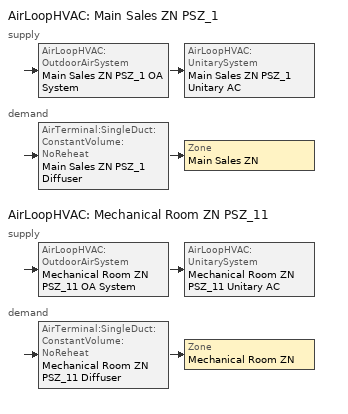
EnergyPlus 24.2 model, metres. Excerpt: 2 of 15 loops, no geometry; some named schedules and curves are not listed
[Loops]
AirLoopHVAC 'Main Sales ZN PSZ_1'
 supply: AirLoopHVAC:OutdoorAirSystem 'Main Sales ZN PSZ_1 OA System' > AirLoopHVAC:UnitarySystem 'Main Sales ZN PSZ_1 Unitary AC'
 demand: AirTerminal:SingleDuct:ConstantVolume:NoReheat 'Main Sales ZN PSZ_1 Diffuser' > Zone 'Main Sales ZN'
AirLoopHVAC 'Mechanical Room ZN PSZ_11'
 supply: AirLoopHVAC:OutdoorAirSystem 'Mechanical Room ZN PSZ_11 OA System' > AirLoopHVAC:UnitarySystem 'Mechanical Room ZN PSZ_11 Unitary AC'
 demand: AirTerminal:SingleDuct:ConstantVolume:NoReheat 'Mechanical Room ZN PSZ_11 Diffuser' > Zone 'Mechanical Room ZN'
[ZoneControl:Thermostat] Temperature Difference Between Cutout And Setpoint {deltaC}=0
Name | Zone or ZoneList | Control Type Schedule | Control 1
Main Sales ZN Thermostat | Main Sales ZN | Main Sales ZN Thermostat Schedule | SuperMarket Sales Thermostat 2
Mechanical Room ZN Thermostat | Mechanical Room ZN | Mechanical Room ZN Thermostat Schedule | SuperMarket Elec/MechRoom Thermostat 1
[ThermostatSetpoint:DualSetpoint] Heating Setpoint Temperature Schedule=SuperMarket HtgSetp; Cooling Setpoint Temperature Schedule=SuperMarket ClgSetp
SuperMarket Sales Thermostat 2; SuperMarket Elec/MechRoom Thermostat 1
[AirTerminal:SingleDuct:ConstantVolume:NoReheat] Availability Schedule=Always On Discrete; Maximum Air Flow Rate {m3/s}=AutoSize
Main Sales ZN PSZ_1 Diffuser; Mechanical Room ZN PSZ_11 Diffuser
[Zone equipment]
Main Sales ZN: Main Sales ZN PSZ_1 Diffuser
Mechanical Room ZN: Mechanical Room ZN PSZ_11 Diffuser
[Sizing:Zone] Zone Cooling Design Supply Air Temperature Input Method=SupplyAirTemperature; Zone Cooling Design Supply Air Temperature {C}=12.7778; Zone Cooling Design Supply Air Temperature Difference {deltaC}=11.11; Zone Heating Design Supply Air Temperature Input Method=SupplyAirTemperature; Zone Heating Design Supply Air Temperature {C}=50; Zone Heating Design Supply Air Temperature Difference {deltaC}=11.11; Zone Cooling Design Supply Air Humidity Ratio {kgWater/kgDryAir}=0.0085; Zone Heating Design Supply Air Humidity Ratio {kgWater/kgDryAir}=0.008; Cooling Design Air Flow Method=DesignDay; Cooling Design Air Flow Rate {m3/s}=0; Cooling Minimum Air Flow per Zone Floor Area {m3/s-m2}=0.000762; Cooling Minimum Air Flow {m3/s}=0; Cooling Minimum Air Flow Fraction=0; Heating Design Air Flow Method=DesignDay; Heating Design Air Flow Rate {m3/s}=0; Heating Maximum Air Flow per Zone Floor Area {m3/s-m2}=0.002032; Heating Maximum Air Flow {m3/s}=0.141576; Heating Maximum Air Flow Fraction=0.3; Account for Dedicated Outdoor Air System=No; Zone Load Sizing Method=Sensible Load Only No Latent Load; Zone Latent Cooling Design Supply Air Humidity Ratio Input Method=HumidityRatioDifference; Zone Cooling Design Supply Air Humidity Ratio Difference {kgWater/kgDryAir}=0.005; Zone Latent Heating Design Supply Air Humidity Ratio Input Method=HumidityRatioDifference; Zone Humidification Design Supply Air Humidity Ratio Difference {kgWater/kgDryAir}=0.005; Type of Space Sum to Use=Coincident
Name | Design Specification Outdoor Air Object
Main Sales ZN | Main Sales ZN DSOA Space List
Mechanical Room ZN | Mechanical Room ZN DSOA Space List
[Controller:MechanicalVentilation] Availability Schedule=Always On Discrete; Demand Controlled Ventilation=No; System Outdoor Air Method=ZoneSum
Name | Zone or ZoneList Name 1 | Design Specification Outdoor Air Object Name 1
Controller Mechanical Ventilation 1 | Main Sales ZN | SuperMarket Sales Ventilation
Controller Mechanical Ventilation 11 | Mechanical Room ZN | SuperMarket Elec/MechRoom Ventilation
[DesignSpecification:OutdoorAir] Outdoor Air Method=Sum; Outdoor Air Flow per Person {m3/s-person}=0; Outdoor Air Flow per Zone {m3/s}=0; Outdoor Air Flow Air Changes per Hour {1/hr}=0
Name | Outdoor Air Flow per Zone Floor Area {m3/s-m2}
SuperMarket Sales Ventilation | 0.001524
SuperMarket Elec/MechRoom Ventilation | 0
[DesignSpecification:OutdoorAir:SpaceList]
Name | Space Name 1 | Space Design Specification Outdoor Air Object Name 1
Main Sales ZN DSOA Space List | Main Sales | SuperMarket Sales Ventilation
Mechanical Room ZN DSOA Space List | Mechanical Room | SuperMarket Elec/MechRoom Ventilation
[AirLoopHVAC] Design Supply Air Flow Rate {m3/s}=AutoSize; Design Return Air Flow Fraction of Supply Air Flow=1
Main Sales ZN PSZ_1; Mechanical Room ZN PSZ_11
[Sizing:System] Type of Load to Size On=Sensible; Design Outdoor Air Flow Rate {m3/s}=Autosize; Central Heating Maximum System Air Flow Ratio=1; Preheat Design Temperature {C}=7.22222; Preheat Design Humidity Ratio {kgWater/kgDryAir}=0.008; Precool Design Temperature {C}=12.7778; Precool Design Humidity Ratio {kgWater/kgDryAir}=0.008; Central Cooling Design Supply Air Temperature {C}=12.7778; Central Heating Design Supply Air Temperature {C}=50; Type of Zone Sum to Use=Coincident; 100% Outdoor Air in Cooling=No; 100% Outdoor Air in Heating=No; Central Cooling Design Supply Air Humidity Ratio {kgWater/kgDryAir}=0.0085; Central Heating Design Supply Air Humidity Ratio {kgWater/kgDryAir}=0.008; Cooling Supply Air Flow Rate Method=DesignDay; Cooling Supply Air Flow Rate {m3/s}=0; Cooling Supply Air Flow Rate Per Floor Area {m3/s-m2}=0.00996765; Cooling Fraction of Autosized Cooling Supply Air Flow Rate=1; Cooling Supply Air Flow Rate Per Unit Cooling Capacity {m3/s-W}=3.94755e-05; Heating Supply Air Flow Rate Method=DesignDay; Heating Supply Air Flow Rate {m3/s}=0; Heating Supply Air Flow Rate Per Floor Area {m3/s-m2}=0.00996765; Heating Fraction of Autosized Heating Supply Air Flow Rate=1; Heating Fraction of Autosized Cooling Supply Air Flow Rate=1; Heating Supply Air Flow Rate Per Unit Heating Capacity {m3/s-W}=3.15882e-05; System Outdoor Air Method=ZoneSum; Zone Maximum Outdoor Air Fraction=1; Cooling Design Capacity Method=CoolingDesignCapacity; Cooling Design Capacity {W}=Autosize; Cooling Design Capacity Per Floor Area {W/m2}=234.7; Fraction of Autosized Cooling Design Capacity=1; Heating Design Capacity Method=HeatingDesignCapacity; Heating Design Capacity {W}=Autosize; Heating Design Capacity Per Floor Area {W/m2}=157; Fraction of Autosized Heating Design Capacity=1; Central Cooling Capacity Control Method=OnOff
Main Sales ZN PSZ_1; Mechanical Room ZN PSZ_11
[Controller:OutdoorAir] Minimum Outdoor Air Flow Rate {m3/s}=Autosize; Maximum Outdoor Air Flow Rate {m3/s}=Autosize; Economizer Control Type=NoEconomizer; Economizer Control Action Type=ModulateFlow; Economizer Maximum Limit Dry-Bulb Temperature {C}=28; Economizer Maximum Limit Enthalpy {J/kg}=64000; Lockout Type=LockoutWithCompressor; Minimum Limit Type=FixedMinimum; Minimum Outdoor Air Schedule=Always On Discrete; High Humidity Control=No; High Humidity Outdoor Air Flow Ratio=1; Control High Indoor Humidity Based on Outdoor Humidity Ratio=Yes; Heat Recovery Bypass Control Type=BypassWhenWithinEconomizerLimits; Economizer Operation Staging=InterlockedWithMechanicalCooling
Name | Mechanical Ventilation Controller
Main Sales ZN PSZ_1 OA System Controller | Controller Mechanical Ventilation 1
Mechanical Room ZN PSZ_11 OA System Controller | Controller Mechanical Ventilation 11
[SetpointManager:MixedAir] Control Variable=Temperature
Name | Setpoint Node or NodeList
Main Sales ZN PSZ_1 Mixed Air Node OS Default SPM | Main Sales ZN PSZ_1 Mixed Air Node
Mechanical Room ZN PSZ_11 Mixed Air Node OS Default SPM | Mechanical Room ZN PSZ_11 Mixed Air Node
[AirLoopHVAC:UnitarySystem] Control Type=Load; Dehumidification Control Type=None; Availability Schedule=SuperMarket HVACOperationSchd; Fan Placement=DrawThrough; Supply Air Fan Operating Mode Schedule=SuperMarket HVACOperationSchd; DX Heating Coil Sizing Ratio=1; Use DOAS DX Cooling Coil=No; Minimum Supply Air Temperature {C}=2; Latent Load Control=SensibleOnlyLoadControl; Cooling Supply Air Flow Rate Method=SupplyAirFlowRate; Cooling Supply Air Flow Rate {m3/s}=Autosize; Heating Supply Air Flow Rate Method=SupplyAirFlowRate; Heating Supply Air Flow Rate {m3/s}=Autosize; No Load Supply Air Flow Rate Method=None; No Load Supply Air Flow Rate Control Set To Low Speed=Yes; Maximum Supply Air Temperature {C}=80; Maximum Outdoor Dry-Bulb Temperature for Supplemental Heater Operation {C}=21; Ancillary On-Cycle Electric Power {W}=0; Ancillary Off-Cycle Electric Power {W}=0
Name | Controlling Zone or Thermostat Location | Supply Fan | Heating Coil | Cooling Coil | Supplemental Heating Coil
Main Sales ZN PSZ_1 Unitary AC | Main Sales ZN | Main Sales ZN PSZ_1 Fan | Main Sales ZN PSZ_1 Gas Htg Coil | Main Sales ZN PSZ_1 2spd DX AC Clg Coil 642kBtu/hr 9.3EER | Main Sales ZN PSZ_1 Electric Backup Htg Coil
Mechanical Room ZN PSZ_11 Unitary AC | Mechanical Room ZN | Mechanical Room ZN PSZ_11 Fan | Mechanical Room ZN PSZ_11 Gas Htg Coil | Mechanical Room ZN PSZ_11 2spd DX AC Clg Coil 10kBtu/hr 9.7SEER | Mechanical Room ZN PSZ_11 Electric Backup Htg Coil
[Fan:OnOff] Availability Schedule=Always On Discrete; Maximum Flow Rate {m3/s}=Autosize; Motor In Airstream Fraction=1
Name | Fan Total Efficiency | Pressure Rise {Pa} | Motor Efficiency | Fan Power Ratio Function of Speed Ratio Curve | Fan Efficiency Ratio Function of Speed Ratio Curve
Main Sales ZN PSZ_1 Fan | 0.5915 | 1018.77 | 0.91 | Fan On Off Power Curve | Fan On Off Efficiency Curve
Mechanical Room ZN PSZ_11 Fan | 0.53625 | 622.722 | 0.825 | Fan On Off Power Curve 10 | Fan On Off Efficiency Curve 10
[Coil:Heating:Fuel] Availability Schedule=Always On Discrete; Fuel Type=NaturalGas; Burner Efficiency=0.8; Nominal Capacity {W}=AutoSize; On Cycle Parasitic Electric Load {W}=0; Off Cycle Parasitic Fuel Load {W}=0
Main Sales ZN PSZ_1 Gas Htg Coil; Mechanical Room ZN PSZ_11 Gas Htg Coil
[Coil:Cooling:DX:TwoSpeed] Availability Schedule=Always On Discrete; High Speed Gross Rated Total Cooling Capacity {W}=Autosize; High Speed Rated Sensible Heat Ratio=Autosize; High Speed Rated Air Flow Rate {m3/s}=Autosize; High Speed Rated Evaporator Fan Power Per Volume Flow Rate 2017 {W/(m3/s)}=773.3; High Speed Rated Evaporator Fan Power Per Volume Flow Rate 2023 {W/(m3/s)}=934.4; Unit Internal Static Air Pressure {Pa}=773.3; Total Cooling Capacity Function of Temperature Curve=CoilClgDXQRatio_fTwbToadbSI; Total Cooling Capacity Function of Flow Fraction Curve=CoilClgDXSnglQRatio_fCFMRatio; Energy Input Ratio Function of Temperature Curve=CoilClgDXEIRRatio_fTwbToadbSI; Energy Input Ratio Function of Flow Fraction Curve=CoilClgDXSnglEIRRatio_fCFMRatio; Part Load Fraction Correlation Curve=CoilClgDXEIRRatio_fQFrac; Low Speed Gross Rated Total Cooling Capacity {W}=Autosize; Low Speed Gross Rated Sensible Heat Ratio=0.69; Low Speed Rated Air Flow Rate {m3/s}=Autosize; Low Speed Rated Evaporator Fan Power Per Volume Flow Rate 2017 {W/(m3/s)}=773.3; Low Speed Rated Evaporator Fan Power Per Volume Flow Rate 2023 {W/(m3/s)}=934.4; Low Speed Total Cooling Capacity Function of Temperature Curve=CoilClgDXQRatio_fTwbToadbSI; Low Speed Energy Input Ratio Function of Temperature Curve=CoilClgDXEIRRatio_fTwbToadbSI; Condenser Type=AirCooled; Minimum Outdoor Dry-Bulb Temperature for Compressor Operation {C}=-25; High Speed Evaporative Condenser Effectiveness=0; High Speed Evaporative Condenser Air Flow Rate {m3/s}=Autosize; High Speed Evaporative Condenser Pump Rated Power Consumption {W}=Autosize; Low Speed Evaporative Condenser Effectiveness=0; Low Speed Evaporative Condenser Air Flow Rate {m3/s}=Autosize; Low Speed Evaporative Condenser Pump Rated Power Consumption {W}=Autosize; Basin Heater Capacity {W/K}=10; Basin Heater Setpoint Temperature {C}=2
Name | High Speed Gross Rated Cooling COP {W/W} | Low Speed Gross Rated Cooling COP {W/W}
Main Sales ZN PSZ_1 2spd DX AC Clg Coil 642kBtu/hr 9.3EER | 3.23281 | 3.23281
Mechanical Room ZN PSZ_11 2spd DX AC Clg Coil 10kBtu/hr 9.7SEER | 3.14722 | 3.14722
[Coil:Heating:Electric] Availability Schedule=Always On Discrete; Efficiency=1; Nominal Capacity {W}=Autosize
Main Sales ZN PSZ_1 Electric Backup Htg Coil; Mechanical Room ZN PSZ_11 Electric Backup Htg Coil
[SetpointManager:SingleZone:Reheat] Control Variable=Temperature; Minimum Supply Air Temperature {C}=12.7778; Maximum Supply Air Temperature {C}=50
Name | Control Zone | Setpoint Node or NodeList
Main Sales ZN Setpoint Manager SZ Reheat | Main Sales ZN | Main Sales ZN PSZ_1 Supply Outlet Node
Mechanical Room ZN Setpoint Manager SZ Reheat | Mechanical Room ZN | Mechanical Room ZN PSZ_11 Supply Outlet Node
[Refrigeration:System] Minimum Condensing Temperature {C}=21; Refrigeration System Working Fluid Type=R449a; Suction Temperature Control Type=ConstantSuctionTemperature; Sum UA Suction Piping {W/K}=0; Suction Piping Zone=Main Sales ZN; Number of Compressor Stages=1; Intercooler Type=None; Shell-and-Coil Intercooler Effectiveness=0.8
Name | Refrigerated Case or Walkin or CaseAndWalkInList | Refrigeration Condenser | Compressor or CompressorList
Rack A | Rack A Case and Walkin List | Refrigeration Condenser Air Cooled 1 | Rack A Compressor List
Rack B | Rack B Case and Walkin List | Refrigeration Condenser Air Cooled 2 | Rack B Compressor List
Rack C | Rack C Case and Walkin List | Refrigeration Condenser Air Cooled 3 | Rack C Compressor List
Rack D | Rack D Case and Walkin List | Refrigeration Condenser Air Cooled 4 | Rack D Compressor List
[Refrigeration:Case] Availability Schedule=Always On Discrete; Zone=Main Sales ZN; Rated Ambient Temperature {C}=23.8889; Rated Ambient Relative Humidity {percent}=55; Rated Runtime Fraction=0.85; Case Lighting Schedule=Always On; Fraction of Lighting Energy to Case=0.5; Minimum Anti-Sweat Heater Power per Unit Length {W/m}=0; Humidity at Zero Anti-Sweat Heater Energy {percent}=0; Case Height {m}=1.5; Fraction of Anti-Sweat Heater Energy to Case=0.7; Under Case HVAC Return Air Fraction=0; Average Refrigerant Charge Inventory {kg/m}=0
Name | Rated Total Cooling Capacity per Unit Length {W/m} | Rated Latent Heat Ratio | Case Length {m} | Case Operating Temperature {C} | Latent Case Credit Curve Type | Latent Case Credit Curve | Standard Case Fan Power per Unit Length {W/m} | Operating Case Fan Power per Unit Length {W/m} | Standard Case Lighting Power per Unit Length {W/m} | Installed Case Lighting Power per Unit Length {W/m} | Case Anti-Sweat Heater Power per Unit Length {W/m} | Anti-Sweat Heater Control Type | Case Defrost Power per Unit Length {W/m} | Case Defrost Type | Case Defrost Schedule | Case Defrost Drip-Down Schedule | Defrost Energy Correction Curve Type | Defrost Energy Correction Curve | Case Credit Fraction Schedule | Design Evaporator Temperature or Brine Inlet Temperature {C}
Ice Cream Reach-Ins | 617.4 | 0.1 | 43.8 | -23.9 | DewpointMethod | Glass Door Latent Curve Case | 70.21 | 70.21 | 99.08 | 99.08 | 286.7 | Constant | 1221.5 | ElectricwithTemperatureTermination | Refrigeration Defrost Schedule 001 | Refrigeration Defrost DripDown Schedule 001 | DewpointMethod | Glass Door Defrost Curve | Refrigeration Case Credit Schedule | -27.4
Ice Cream Coffins | 695.2 | 0.2 | 2.4 | -26.1 | DewpointMethod | Coffin Latent Curve Case | 23.6 | 23.6 | 0 | 0 | 254.6 | Constant | 1430.4 | ElectricwithTemperatureTermination | Refrigeration Defrost Schedule 002 | Refrigeration Defrost DripDown Schedule 002 | DewpointMethod | Coffin Defrost Curve | Refrigeration Case Credit Schedule 1 | -30
Frozen Food Reach-Ins | 583.7 | 0.1 | 41.4 | -20 | DewpointMethod | Glass Door Latent Curve Case | 70.21 | 70.21 | 99.08 | 99.08 | 286.7 | Constant | 1221.5 | ElectricwithTemperatureTermination | Refrigeration Defrost Schedule 003 | Refrigeration Defrost Schedule 003 | DewpointMethod | Glass Door Defrost Curve | Refrigeration Case Credit Schedule 2 | -23.5
Deli Cases | 410 | 0 | 25.5 | -2.9 | DewpointMethod | Glass Door Latent Curve Case | 50.85 | 50.85 | 0 | 0 | 63.6 | Constant | 856.3 | ElectricwithTemperatureTermination | Refrigeration Defrost Schedule 004 | Refrigeration Defrost DripDown Schedule 004 | DewpointMethod | Glass Door Defrost Curve | Refrigeration Case Credit Schedule 3 | -6.4
Dairy Cases | 1382.28 | 0.3 | 7.29996 | 0.6 | CaseTemperatureMethod | Open Latent Curve Case | 42.98 | 42.98 | 72.51 | 72.51 | 0 | None | 0 | OffCycle | Refrigeration Defrost Dummy schedule | Refrigeration Defrost Dummy schedule | None |  | Refrigeration Case Credit Schedule 4 | -3.9
Dairy_Meat Cases | 1437.6 | 0.3 | 18.3002 | 0.6 | DewpointMethod | Open Latent Curve Case | 42.98 | 42.98 | 72.51 | 72.51 | 0 | None | 0 | OffCycle | Refrigeration Defrost Dummy schedule | Refrigeration Defrost Dummy schedule | None |  | Refrigeration Case Credit Schedule 5 | -3.9
Meat_Cases | 1437.6 | 0.3 | 18.3002 | 0.6 | DewpointMethod | Open Latent Curve Case | 42.98 | 42.98 | 72.51 | 72.51 | 0 | None | 0 | OffCycle | Refrigeration Defrost Dummy schedule | Refrigeration Defrost Dummy schedule | None |  | Refrigeration Case Credit Schedule 6 | -3.9
Service Meat Cases | 808 | 0.1 | 6.099048 | -2.9 | DewpointMethod | Glass Door Latent Curve Case | 31.82 | 31.82 | 71.52 | 71.52 | 63.6 | Constant | 0 | OffCycle | Refrigeration Defrost Dummy schedule | Refrigeration Defrost Dummy schedule | None |  | Refrigeration Case Credit Schedule 7 | -6.4
Beverage Cases | 1437.6 | 0.3 | 4.901184 | 0.6 | DewpointMethod | Open Latent Curve Case | 42.98 | 42.98 | 72.51 | 72.51 | 0 | None | 0 | OffCycle | Refrigeration Defrost Dummy schedule | Refrigeration Defrost Dummy schedule | None |  | Refrigeration Case Credit Schedule 8 | -3.9
Service Deli Cases | 808 | 0.1 | 13.4 | -2.9 | DewpointMethod | Glass Door Latent Curve Case | 31.82 | 31.82 | 71.52 | 71.52 | 63.6 | Constant | 0 | OffCycle | Refrigeration Defrost Dummy schedule | Refrigeration Defrost Dummy schedule | None |  | Refrigeration Case Credit Schedule 9 | -27.4
Salad Cases | 1437.6 | 0.3 | 14.59992 | 0.6 | DewpointMethod | Open Latent Curve Case | 42.98 | 42.98 | 72.51 | 72.51 | 0 | None | 0 | OffCycle | Refrigeration Defrost Dummy schedule | Refrigeration Defrost Dummy schedule | None |  | Refrigeration Case Credit Schedule 10 | -3.9
Produce Islands | 410 | 0.2 | 18.3 | -2.9 | DewpointMethod | Coffin Latent Curve Case | 50.85 | 50.85 | 0 | 0 | 63.6 | None | 856.3 | ElectricwithTemperatureTermination | Refrigeration Defrost Schedule 005 | Refrigeration Defrost DripDown Schedule 005 | DewpointMethod | Coffin Defrost Curve | Refrigeration Case Credit Schedule 11 | -6.4
Floral Cases | 1437.6 | 0.3 | 3.700272 | 0.6 | DewpointMethod | Open Latent Curve Case | 42.98 | 42.98 | 72.51 | 72.51 | 0 | None | 0 | OffCycle | Refrigeration Defrost Dummy schedule | Refrigeration Defrost Dummy schedule | None |  | Refrigeration Case Credit Schedule 12 | -3.9
Service Bakery Cases | 808 | 0.1 | 2.398776 | -2.9 | DewpointMethod | Glass Door Latent Curve Case | 31.82 | 31.82 | 71.52 | 71.52 | 63.6 | None | 0 | OffCycle | Refrigeration Defrost Dummy schedule | Refrigeration Defrost Dummy schedule | None |  | Refrigeration Case Credit Schedule 13 | -6.4
Prepared Foods Cases | 1437.6 | 0.3 | 16.9987 | 0.6 | DewpointMethod | Open Latent Curve Case | 42.98 | 42.98 | 72.51 | 72.51 | 0 | None | 0 | OffCycle | Refrigeration Defrost Dummy schedule | Refrigeration Defrost Dummy schedule | None |  | Refrigeration Case Credit Schedule 14 | -3.9
[Refrigeration:Condenser:AirCooled] Rated Subcooling Temperature Difference {deltaC}=0; Condenser Fan Speed Control Type=Fixed; Condenser Refrigerant Operating Charge Inventory {kg}=0; Condensate Receiver Refrigerant Inventory {kg}=0; Condensate Piping Refrigerant Inventory {kg}=0
Name | Rated Effective Total Heat Rejection Rate Curve | Rated Fan Power {W}
Refrigeration Condenser Air Cooled 1 | Curve Linear 1 | 4102.91
Refrigeration Condenser Air Cooled 2 | Curve Linear 2 | 2962.15
Refrigeration Condenser Air Cooled 3 | Curve Linear 3 | 5552.66
Refrigeration Condenser Air Cooled 4 | Curve Linear 4 | 9401.07
[Refrigeration:CompressorList]
Name | Refrigeration Compressor Name 1 | Refrigeration Compressor Name 2 | Refrigeration Compressor Name 3 | Refrigeration Compressor Name 4 | Refrigeration Compressor Name 5 | Refrigeration Compressor Name 6 | Refrigeration Compressor Name 7 | Refrigeration Compressor Name 8 | Refrigeration Compressor Name 9 | Refrigeration Compressor Name 10 | Refrigeration Compressor Name 11 | Refrigeration Compressor Name 12 | Refrigeration Compressor Name 13 | Refrigeration Compressor Name 14 | Refrigeration Compressor Name 15 | Refrigeration Compressor Name 16 | Refrigeration Compressor Name 17 | Refrigeration Compressor Name 18 | Refrigeration Compressor Name 19 | Refrigeration Compressor Name 20
Rack A Compressor List | Refrigeration Compressor 1 | Refrigeration Compressor 2 | Refrigeration Compressor 3 | Refrigeration Compressor 4 | Refrigeration Compressor 5 | Refrigeration Compressor 6 | Refrigeration Compressor 7 | Refrigeration Compressor 8 | Refrigeration Compressor 9 | Refrigeration Compressor 10 | Refrigeration Compressor 11 | Refrigeration Compressor 12 | Refrigeration Compressor 13 | Refrigeration Compressor 14 | Refrigeration Compressor 15 | Refrigeration Compressor 16 | Refrigeration Compressor 17 | Refrigeration Compressor 18 | Refrigeration Compressor 19 | Refrigeration Compressor 20
Rack B Compressor List | Refrigeration Compressor 21 | Refrigeration Compressor 22 | Refrigeration Compressor 23 | Refrigeration Compressor 24 | Refrigeration Compressor 25 | Refrigeration Compressor 26 | Refrigeration Compressor 27 | Refrigeration Compressor 28 | Refrigeration Compressor 29 | Refrigeration Compressor 30 | Refrigeration Compressor 31 | Refrigeration Compressor 32 | Refrigeration Compressor 33 | Refrigeration Compressor 34 | Refrigeration Compressor 35 | Refrigeration Compressor 36 | Refrigeration Compressor 37 | Refrigeration Compressor 38 | Refrigeration Compressor 39 | Refrigeration Compressor 40
Rack C Compressor List | Refrigeration Compressor 41 | Refrigeration Compressor 42 | Refrigeration Compressor 43 | Refrigeration Compressor 44 | Refrigeration Compressor 45 | Refrigeration Compressor 46 | Refrigeration Compressor 47 | Refrigeration Compressor 48 | Refrigeration Compressor 49 | Refrigeration Compressor 50 | Refrigeration Compressor 51 | Refrigeration Compressor 52 | Refrigeration Compressor 53 | Refrigeration Compressor 54 | Refrigeration Compressor 55 | Refrigeration Compressor 56 | Refrigeration Compressor 57 | Refrigeration Compressor 58 | Refrigeration Compressor 59 | Refrigeration Compressor 60
Rack D Compressor List | Refrigeration Compressor 61 | Refrigeration Compressor 62 | Refrigeration Compressor 63 | Refrigeration Compressor 64 | Refrigeration Compressor 65 | Refrigeration Compressor 66 | Refrigeration Compressor 67 | Refrigeration Compressor 68 | Refrigeration Compressor 69 | Refrigeration Compressor 70 | Refrigeration Compressor 71 | Refrigeration Compressor 72 | Refrigeration Compressor 73 | Refrigeration Compressor 74 | Refrigeration Compressor 75 | Refrigeration Compressor 76 | Refrigeration Compressor 77 | Refrigeration Compressor 78 | Refrigeration Compressor 79 | Refrigeration Compressor 80
[Schedule:Year]
Always On: Always On Week Rule - Jan1-Dec31, 1, 1, 12, 31
Refrigeration Case Credit Schedule: Refrigeration Case Credit Schedule Week Rule - Jan1-Dec31, 1, 1, 12, 31
Refrigeration Case Credit Schedule 1: Refrigeration Case Credit Schedule 1 Week Rule - Jan1-Dec31, 1, 1, 12, 31
Refrigeration Case Credit Schedule 10: Refrigeration Case Credit Schedule 10 Week Rule - Jan1-Dec31, 1, 1, 12, 31
Refrigeration Case Credit Schedule 11: Refrigeration Case Credit Schedule 11 Week Rule - Jan1-Dec31, 1, 1, 12, 31
Refrigeration Case Credit Schedule 12: Refrigeration Case Credit Schedule 12 Week Rule - Jan1-Dec31, 1, 1, 12, 31
Refrigeration Case Credit Schedule 13: Refrigeration Case Credit Schedule 13 Week Rule - Jan1-Dec31, 1, 1, 12, 31
Refrigeration Case Credit Schedule 2: Refrigeration Case Credit Schedule 2 Week Rule - Jan1-Dec31, 1, 1, 12, 31
Refrigeration Case Credit Schedule 3: Refrigeration Case Credit Schedule 3 Week Rule - Jan1-Dec31, 1, 1, 12, 31
Refrigeration Case Credit Schedule 4: Refrigeration Case Credit Schedule 4 Week Rule - Jan1-Dec31, 1, 1, 12, 31
Refrigeration Case Credit Schedule 5: Refrigeration Case Credit Schedule 5 Week Rule - Jan1-Dec31, 1, 1, 12, 31
Refrigeration Case Credit Schedule 6: Refrigeration Case Credit Schedule 6 Week Rule - Jan1-Dec31, 1, 1, 12, 31
Refrigeration Case Credit Schedule 7: Refrigeration Case Credit Schedule 7 Week Rule - Jan1-Dec31, 1, 1, 12, 31
Refrigeration Case Credit Schedule 8: Refrigeration Case Credit Schedule 8 Week Rule - Jan1-Dec31, 1, 1, 12, 31
Refrigeration Case Credit Schedule 9: Refrigeration Case Credit Schedule 9 Week Rule - Jan1-Dec31, 1, 1, 12, 31
Refrigeration Defrost DripDown Schedule 001: Refrigeration Defrost DripDown Schedule 001 Week Rule - Jan1-Dec31, 1, 1, 12, 31
Refrigeration Defrost DripDown Schedule 002: Refrigeration Defrost DripDown Schedule 002 Week Rule - Jan1-Dec31, 1, 1, 12, 31
Refrigeration Defrost DripDown Schedule 004: Refrigeration Defrost DripDown Schedule 004 Week Rule - Jan1-Dec31, 1, 1, 12, 31
Refrigeration Defrost DripDown Schedule 005: Refrigeration Defrost DripDown Schedule 005 Week Rule - Jan1-Dec31, 1, 1, 12, 31
Refrigeration Defrost Dummy schedule: Refrigeration Defrost Dummy schedule Week Rule - Jan1-Dec31, 1, 1, 12, 31
Refrigeration Defrost Schedule 001: Refrigeration Defrost Schedule 001 Week Rule - Jan1-Dec31, 1, 1, 12, 31
Refrigeration Defrost Schedule 002: Refrigeration Defrost Schedule 002 Week Rule - Jan1-Dec31, 1, 1, 12, 31
Refrigeration Defrost Schedule 003: Refrigeration Defrost Schedule 003 Week Rule - Jan1-Dec31, 1, 1, 12, 31
Refrigeration Defrost Schedule 004: Refrigeration Defrost Schedule 004 Week Rule - Jan1-Dec31, 1, 1, 12, 31
Refrigeration Defrost Schedule 005: Refrigeration Defrost Schedule 005 Week Rule - Jan1-Dec31, 1, 1, 12, 31
SuperMarket HVACOperationSchd: SuperMarket HVACOperationSchd Week Rule - Jan1-Dec31, 1, 1, 12, 31
[Schedule:Compact]
Main Sales ZN Thermostat Schedule; Mechanical Room ZN Thermostat Schedule: Through: 12/31, For: AllDays, Until: 24:00, 4
[Schedule:Constant]
Always On Discrete: Hourly Value=1
[Curve:Exponent] Coefficient1 Constant=1; Coefficient2 Constant=0; Coefficient3 Constant=0; Minimum Value of x {BasedOnField A2}=0; Maximum Value of x {BasedOnField A2}=1
Fan On Off Power Curve; Fan On Off Power Curve 10
[Curve:Cubic]
Name | Coefficient1 Constant | Coefficient2 x | Coefficient3 x**2 | Coefficient4 x**3 | Minimum Value of x {BasedOnField A2} | Maximum Value of x {BasedOnField A2}
CoilClgDXEIRRatio_fQFrac | 0 | 5.1091 | -8.5515 | 4.4744 | 0.7 | 1
Fan On Off Efficiency Curve; Fan On Off Efficiency Curve 10 | 1 | 0 | 0 | 0 | 0 | 1
Coffin Defrost Curve; Glass Door Defrost Curve | 0.3475 | 0.0296 | 0.0007 | 3e-05 | -55 | 55
Coffin Latent Curve Case; Glass Door Latent Curve Case | 0.3379 | 0.0309 | 0.0005 | 4e-05 | -55 | 55
Open Latent Curve Case | -0.0187 | 0.0458 | 0.0011 | 5e-05 | -55 | 55
[Curve:Biquadratic] Minimum Value of x {BasedOnField A2}=13.89; Maximum Value of x {BasedOnField A2}=25; Minimum Value of y {BasedOnField A3}=23.89; Maximum Value of y {BasedOnField A3}=46.11; Minimum Curve Output {BasedOnField A4}=0.77
Name | Coefficient1 Constant | Coefficient2 x | Coefficient3 x**2 | Coefficient4 y | Coefficient5 y**2 | Coefficient6 x*y | Maximum Curve Output {BasedOnField A4}
CoilClgDXQRatio_fTwbToadbSI | 0.86779 | 0.014245 | 0.000554 | -0.007569 | 3.2e-05 | -0.000191 | 1.29
CoilClgDXEIRRatio_fTwbToadbSI | 0.116709 | 0.028458 | -0.000411 | 0.021422 | 0.000162 | -0.00068 | 1.33
[Curve:Quadratic]
Name | Coefficient1 Constant | Coefficient2 x | Coefficient3 x**2 | Minimum Value of x {BasedOnField A2} | Maximum Value of x {BasedOnField A2}
CoilClgDXSnglQRatio_fCFMRatio | 0.8 | 0.2 | 0 | 0.5 | 1.5
CoilClgDXSnglEIRRatio_fCFMRatio | 1.156 | -0.1816 | 0.0256 | 0 | 1
